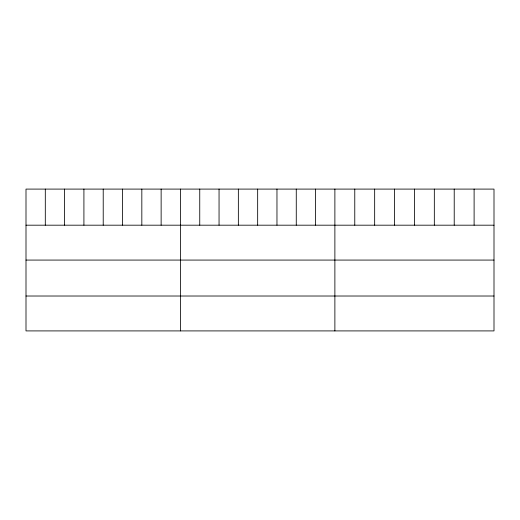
<?xml version="1.0" encoding="UTF-8"?>
<svg xmlns="http://www.w3.org/2000/svg" width="520" height="520" viewBox="0 0 520 520"><rect width="100%" height="100%" fill="white"/><g stroke="black" fill="none" stroke-linecap="round" stroke-linejoin="round"><path stroke-width="0.78" d="M494 225.186L494 330.909L26 330.909L26 189.092L494 189.092L494 225.186L26 225.186M26 260.072L494 260.072M26 296.017L494 296.017M474.11 189.092L474.11 225.186M454.22 189.092L454.22 225.186M434.33 189.092L434.33 225.186M414.44 189.092L414.44 225.186M394.55 189.092L394.55 225.186M374.66 189.092L374.66 225.186M354.77 189.092L354.77 225.186M334.88 189.092L334.88 330.909M315.575 189.092L315.575 225.186M296.27 189.092L296.27 225.186M276.965 189.092L276.965 225.186M257.66 189.092L257.66 225.186M238.355 189.092L238.355 225.186M219.05 189.092L219.05 225.186M199.745 189.092L199.745 225.186M180.44 189.092L180.44 330.909M161.135 189.092L161.135 225.186M141.83 189.092L141.83 225.186M122.525 189.092L122.525 225.186M103.22 189.092L103.22 225.186M83.915 189.092L83.915 225.186M64.61 189.092L64.61 225.186M45.305 189.092L45.305 225.186"/></g></svg>
